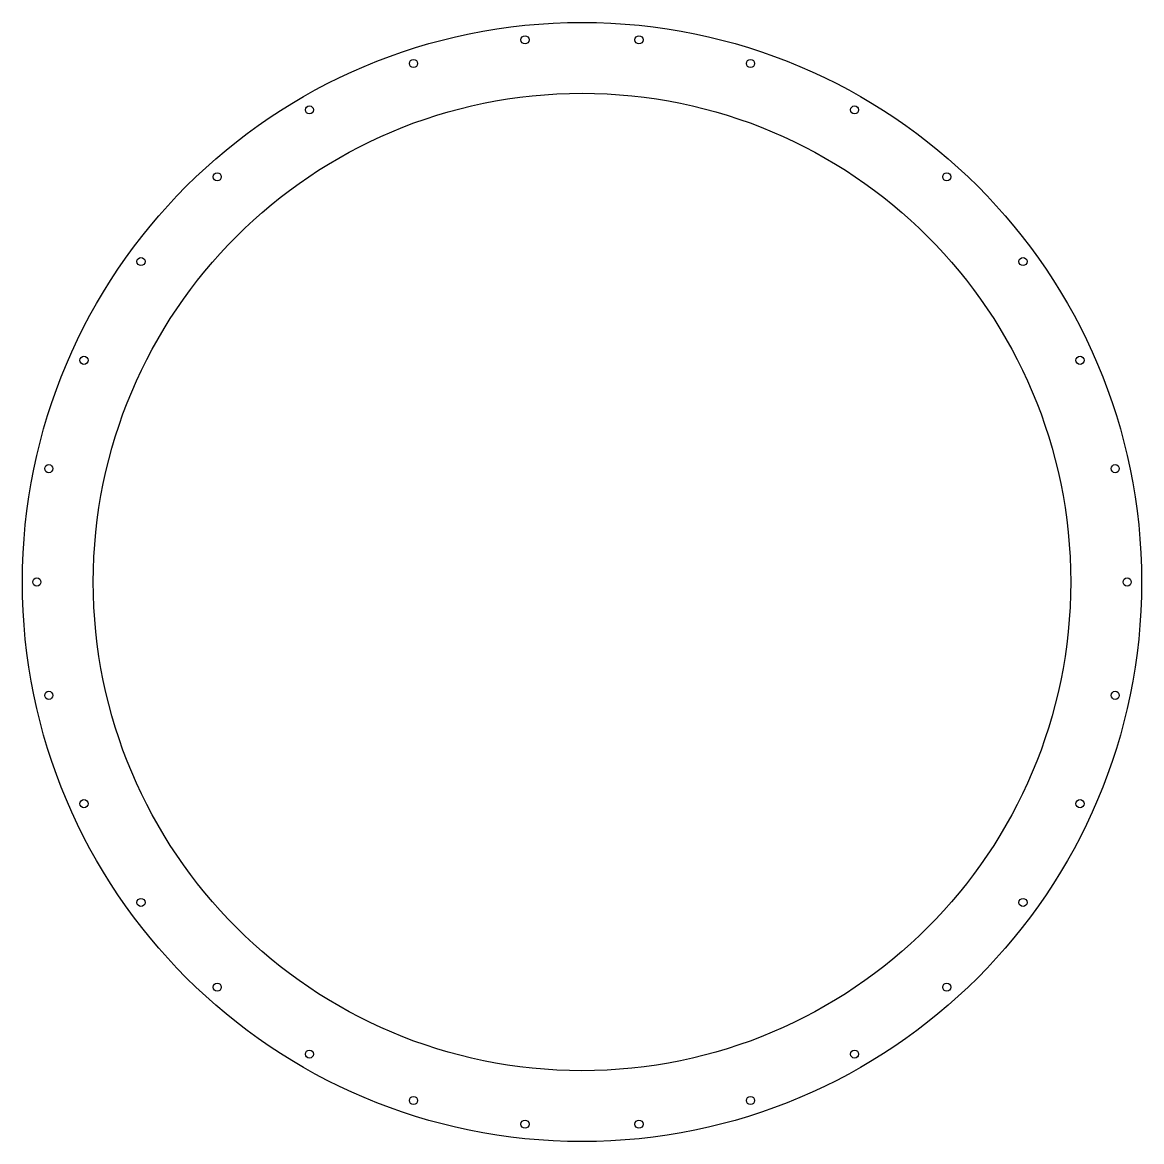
# Model space of a CAD drawing. Header units: millimetres. Extents: x -309 to 309, y -309 to 309.
import ezdxf

# ---------------------------------------------------------------- set-up
doc = ezdxf.new("R2010")
doc.units = ezdxf.units.MM
doc.layers.add('CUT', color=7, linetype='Continuous')

msp = doc.modelspace()

# ---------------------------------------------------------------- linework, layer by layer
at = {"layer": 'CUT'}
for centre, radius in [((0, 0, 0.5), 309.2), ((-31.48, 299.55, 0.5), 2.25), ((31.48, 299.55, 0.5), 2.25), ((-93.08, 286.46, 0.5), 2.25), ((93.08, 286.46, 0.5), 2.25), ((0, 0, 0.5), 270), ((-150.6, 260.85, 0.5), 2.25), ((150.6, 260.85, 0.5), 2.25), ((-201.54, 223.84, 0.5), 2.25), ((201.54, 223.84, 0.5), 2.25), ((-243.68, 177.04, 0.5), 2.25), ((243.68, 177.04, 0.5), 2.25), ((-275.16, 122.51, 0.5), 2.25), ((275.16, 122.51, 0.5), 2.25), ((-294.62, 62.62, 0.5), 2.25), ((294.62, 62.62, 0.5), 2.25), ((-301.2, 0, 0.5), 2.25), ((301.2, 0, 0.5), 2.25), ((-294.62, -62.62, 0.5), 2.25), ((294.62, -62.62, 0.5), 2.25), ((-275.16, -122.51, 0.5), 2.25), ((275.16, -122.51, 0.5), 2.25), ((-243.68, -177.04, 0.5), 2.25), ((243.68, -177.04, 0.5), 2.25), ((-201.54, -223.84, 0.5), 2.25), ((201.54, -223.84, 0.5), 2.25), ((-150.6, -260.85, 0.5), 2.25), ((150.6, -260.85, 0.5), 2.25), ((-93.08, -286.46, 0.5), 2.25), ((93.08, -286.46, 0.5), 2.25), ((-31.48, -299.55, 0.5), 2.25), ((31.48, -299.55, 0.5), 2.25)]:
    msp.add_circle(centre, radius, dxfattribs=at)

doc.saveas('drawing.dxf')
